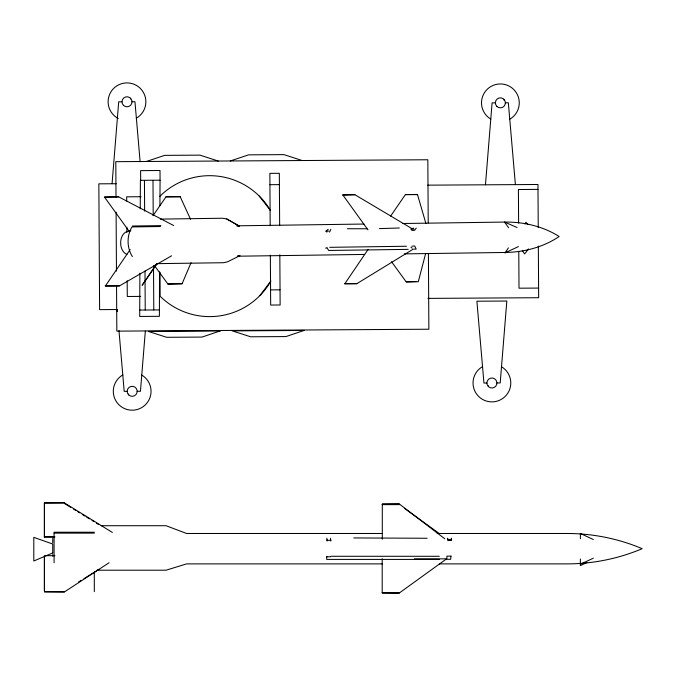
<?xml version="1.0" encoding="UTF-8"?>
<svg xmlns="http://www.w3.org/2000/svg" width="676" height="676" viewBox="0 0 676 676"><rect width="100%" height="100%" fill="white"/><g stroke="black" fill="none" stroke-linecap="round" stroke-linejoin="round"><path stroke-width="1.01" d="M451.298 538.273L451.534 539.456L447.791 539.448L447.791 538.958M451.534 539.194L451.534 540.504L447.791 540.504L447.554 538.265M159.553 271.955L159.384 316.317L139.704 316.444L139.873 273.129M140.236 208.799L140.397 180.315L160.068 180.196L160.009 170.504L140.616 170.622L140.676 180.315M159.925 205.512L160.068 180.196M130.493 99L130.51 98.206M128.643 394.885A5.011 5.011 0 0 1 130.84 386.486A5.011 5.011 0 0 1 137.017 392.587A5.011 5.011 0 0 1 128.643 394.885L128.66 394.091M488.393 386.571A5.011 5.011 0 0 1 490.59 378.171A5.011 5.011 0 0 1 496.759 384.272A5.011 5.011 0 0 1 488.393 386.571L488.41 385.776M503.89 100.056L503.907 99.262M112.064 183.754L118.697 101.822L121.976 101.806M145.332 331.071L140.456 391.269L137.177 391.286M485.461 184.81L492.094 102.879L495.373 102.862M425.66 253.441L418.3 281.723L406.217 281.892L391.522 261.713M154.424 265.541L167.893 284.038L182.047 283.844L191.029 262.753M329.567 232.121L330.834 229.274M156.646 263.894L142.137 285.314L156.764 264.02M130.857 230.829L128.812 230.862L104.45 197.02L118.604 196.826L173.664 225.539M118.604 196.826L104.315 197.223M153.038 215.686L165.992 196.817L180.146 196.623L190.564 219.32M171.569 255.807L119.508 285.863L105.355 286.066L130.181 249.503M167.893 284.038L182.182 283.641M367.989 229.882L342.774 194.874L354.858 194.705L411.397 228.294M328.798 231.074L325.781 231.226L328.19 229.316M354.858 194.705L342.639 195.077M325.95 247.847L326.035 248.591M347.464 228.725L366.958 228.775M390.669 216.041L405.389 194.603L417.464 194.434L425.897 223.494M412.757 249.452L356.835 283.675L344.752 283.844L368.158 249.343M399.339 227.998L379.405 228.598M406.217 281.892L416.424 281.554M505.04 252.824L508.437 247.872M524.846 223.925L525.979 222.269L527.973 224.694M259.804 295.674L270.915 281.013M416.239 228.099L414.515 230.355L411.87 230.389L411.312 229.113M528.522 248.937L524.66 253.906L522.303 250.661M413.957 229.08L410.923 229.096L413.594 228.133M382.193 558.841L382.193 593.021L399.279 593.021L446.321 559.044M54.908 555.68L44.472 555.68L44.472 591.889L64.49 591.889L109.106 562.736M78.585 581.977L81.255 580.329M83.917 578.69L99.026 569.369M240.014 255.655L227.33 261.916L223.266 262.727L156.748 263.657M505.057 252.849L518.399 246.596M580.371 564.266L593.291 558.199M586.827 562.559L580.371 565.592L580.371 558.976M146.379 161.48L164.64 155.362L200.011 155.142L218.204 161.04M230.313 160.964L248.574 154.846L283.945 154.635L302.147 160.533M239.084 255.841L237.234 256.212L364.398 254.438M180.281 196.817L165.992 196.817M417.607 194.629L405.389 194.603M160.356 219.108L222.649 218.238L226.73 218.94L239.524 226.24L226.73 218.94M132.428 226.021L160.88 225.623M160.406 226.528L131.955 226.925C126.64 235.831 126.801 247.805 132.352 256.559M363.975 224.043L236.811 225.818L238.67 226.139M402.862 223.502L505.969 222.058C524.534 222.007 543.377 226.485 559.145 236.515C543.665 246.985 524.948 251.987 506.392 252.452L404.341 253.88M329.778 247.323L406.487 246.25M408.236 249.368L328.612 250.458L326.88 247.357M105.219 285.863L119.508 285.863M344.616 283.65L356.835 283.675M131.997 101.746L134.955 101.73L140.118 161.682M505.394 102.803L508.344 102.786L515.399 184.624M116.196 183.728L98.848 183.83L99.609 309.633L117.531 309.524M269.935 184.692L279.408 184.632M427.756 185.156L537.969 184.489L538.231 227.474M538.003 189.39L518.408 189.508L518.61 223.105M141.056 196.733L126.674 196.826L126.699 201.017M413.509 249.14L416.188 249.123L414.675 245.996L411.853 246.174M538.603 288.077L519.007 288.196L518.788 251.455M270.569 289.886L280.041 289.827M140.633 296.401L127.282 296.485L127.181 280.751M427.933 298.386L538.662 297.719L538.341 246.081M139.67 310.047L159.342 309.929M486.897 383.038L483.948 383.055L476.893 301.209L506.831 301.031L500.198 382.954L496.919 382.979M127.156 391.345L124.198 391.37L118.959 330.513M112.36 532.443L64.364 502.851L44.346 502.851L44.346 537.074L54.781 537.074M44.346 503.045L64.364 502.851M444.783 538.78L399.381 504.026L382.295 504.026L382.295 539.211M382.295 504.22L399.381 504.026M382.193 504.626L399.279 504.626M101.189 525.717L166.085 525.717L186.618 533.491L382.447 533.491M94.319 532.232L54.08 532.232L54.08 562.77M54.08 533.127L94.319 533.127M437.195 533.491L567.291 533.491C592.945 533.499 618.574 538.696 642.2 548.684C618.574 558.672 592.945 563.877 567.291 563.885L439.307 563.885M44.346 536.778L54.781 536.778M427.139 538.257L353.776 537.944M330.809 540.344L327.066 540.344L327.066 539.82M330.809 556.28L439.307 556.289M326.711 556.762L330.471 556.762M414.253 558.841L446.321 558.841M439.307 559.432L326.711 559.407L326.711 556.28M382.447 563.885L186.618 563.885L166.085 570.206L96.998 570.206M44.472 591.694L64.49 591.889M382.193 592.818L399.279 593.021M517.055 227.508L504.516 222.049L508.631 227.744M593.291 539.516L580.371 533.457L580.371 538.738M64.49 503.502L70.71 507.338M73.38 508.977L76.042 510.625M77.824 511.724L79.599 512.814M82.269 514.461L84.931 516.101M86.714 517.199L89.376 518.847M92.046 520.486L93.82 521.585M96.491 523.232L98.265 524.322M404.409 508.335L439.485 533.66M410.932 247.272L412.216 248.202M259.204 196.015L270.493 210.549A70.473 70.473 0 0 0 159.544 196.623M326.153 231.116L326.914 232.164M330.564 538.257L330.809 541.087M117.151 309.524L117.328 311.619M326.821 538.257L327.066 541.087M428.221 222.919L427.832 159.764L115.799 161.665L116.01 197.451M428.407 253.449L428.863 329.229L116.83 331.13L116.551 285.872M279.653 225.657L279.332 173.301L269.868 173.36L270.18 225.801M279.83 254.801L280.134 304.994L270.662 305.045L270.366 255.173M160.001 272.284L160.153 296.282A70.473 70.473 0 0 0 270.408 281.892M152.996 180.534L153.207 215.255M153.511 265.769L153.782 309.963M144.444 180.585L144.63 211.098M144.994 271.076L145.23 310.014M126.86 227.246L126.894 232.493M116.103 212.188L116.458 271.135M94.319 571.947L94.319 591.652M52.736 538.442L52.736 542.769M52.736 554.599L52.736 556.23M44.472 503.502L44.472 537.673M44.346 556.568L44.346 590.74M126.987 254.455A11.822 8.357 89.2 0 1 120.683 241.585A11.822 8.357 89.2 0 1 128.82 231.192M118.258 118.511A18.877 18.877 0 0 1 112.224 90.009A18.877 18.877 0 0 1 141.352 89.528A18.877 18.877 0 0 1 136.273 118.216M490.784 119.086A18.877 18.877 0 0 1 486.036 90.559A18.877 18.877 0 0 1 514.96 90.837A18.877 18.877 0 0 1 509.662 119.272M501.507 366.747A18.877 18.877 0 0 1 506.256 395.274A18.877 18.877 0 0 1 477.332 395.004A18.877 18.877 0 0 1 482.63 366.569M141.757 375.062A18.877 18.877 0 0 1 146.515 403.589A18.877 18.877 0 0 1 117.59 403.31A18.877 18.877 0 0 1 122.888 374.884M450.993 556.145L450.655 559.297L446.895 559.272L446.895 556.145L450.993 556.145M52.736 552.951L33.8 560.987L33.8 537.352L52.736 544.036L52.736 552.951M220.156 330.961L202.023 337.079L166.659 337.299L148.323 331.401L220.156 330.961M304.09 330.454L285.956 336.572L250.593 336.783L232.257 330.885L304.09 330.454M496.86 106.394A5.011 5.011 0 0 0 505.225 104.096A5.011 5.011 0 0 0 499.057 98.003A5.011 5.011 0 0 0 496.86 106.394M123.463 105.338A5.011 5.011 0 0 0 131.837 103.039A5.011 5.011 0 0 0 125.66 96.947A5.011 5.011 0 0 0 123.463 105.338"/></g></svg>
